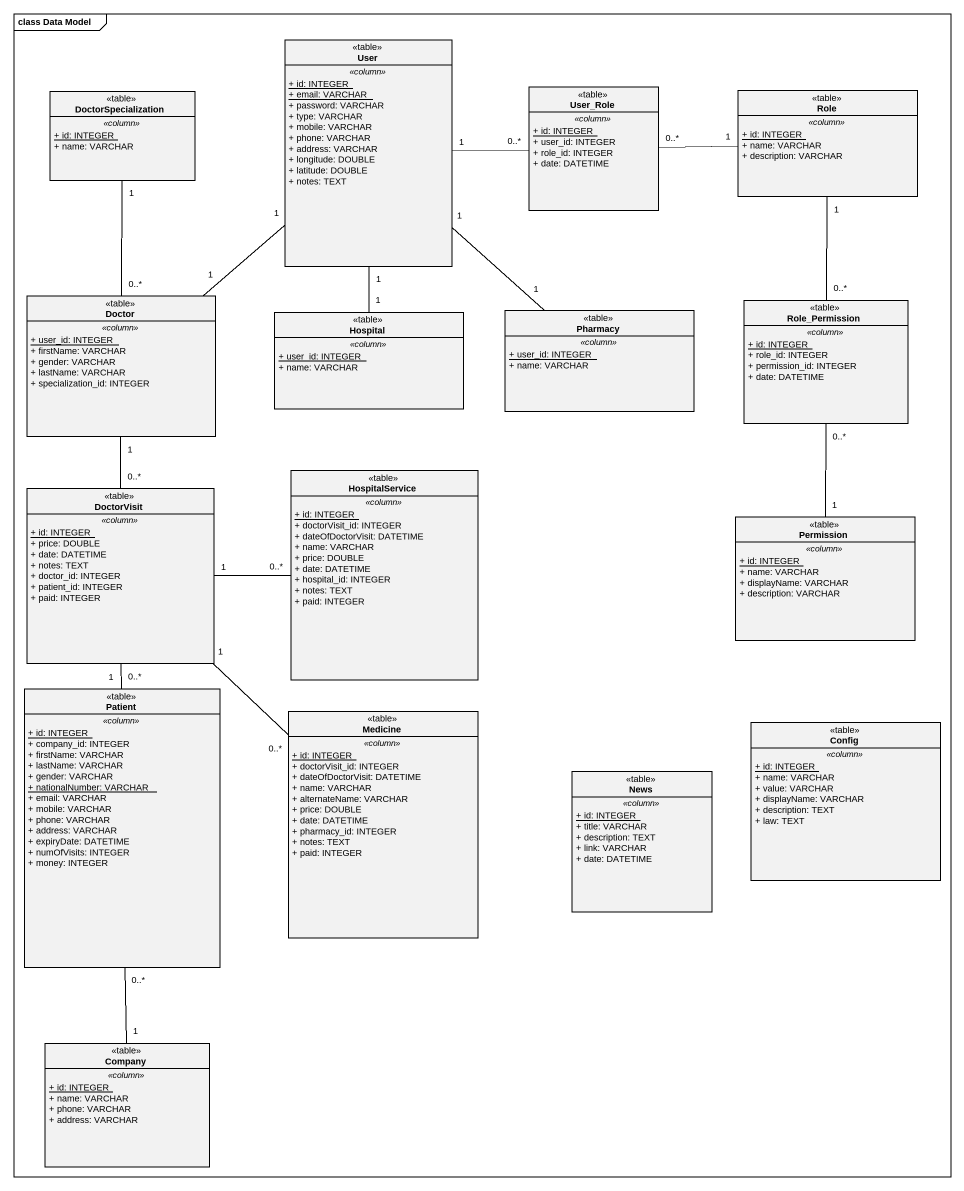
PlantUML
@startuml
mainframe class Data Model
hide circle
hide empty members
skinparam classAttributeIconSize 0
class User <<table>> {
  .. <<column>> ..
  {static} + id: INTEGER
  {static} + email: VARCHAR
  + password: VARCHAR
  + type: VARCHAR
  + mobile: VARCHAR
  + phone: VARCHAR
  + address: VARCHAR
  + longitude: DOUBLE
  + latitude: DOUBLE
  + notes: TEXT
}
class User_Role <<table>> {
  .. <<column>> ..
  {static} + id: INTEGER
  + user_id: INTEGER
  + role_id: INTEGER
  + date: DATETIME
}
class Role <<table>> {
  .. <<column>> ..
  {static} + id: INTEGER
  + name: VARCHAR
  + description: VARCHAR
}
class DoctorSpecialization <<table>> {
  .. <<column>> ..
  {static} + id: INTEGER
  + name: VARCHAR
}
class Doctor <<table>> {
  .. <<column>> ..
  {static} + user_id: INTEGER
  + firstName: VARCHAR
  + gender: VARCHAR
  + lastName: VARCHAR
  + specialization_id: INTEGER
}
class Hospital <<table>> {
  .. <<column>> ..
  {static} + user_id: INTEGER
  + name: VARCHAR
}
class Pharmacy <<table>> {
  .. <<column>> ..
  {static} + user_id: INTEGER
  + name: VARCHAR
}
class Role_Permission <<table>> {
  .. <<column>> ..
  {static} + id: INTEGER
  + role_id: INTEGER
  + permission_id: INTEGER
  + date: DATETIME
}
class HospitalService <<table>> {
  .. <<column>> ..
  {static} + id: INTEGER
  + doctorVisit_id: INTEGER
  + dateOfDoctorVisit: DATETIME
  + name: VARCHAR
  + price: DOUBLE
  + date: DATETIME
  + hospital_id: INTEGER
  + notes: TEXT
  + paid: INTEGER
}
class DoctorVisit <<table>> {
  .. <<column>> ..
  {static} + id: INTEGER
  + price: DOUBLE
  + date: DATETIME
  + notes: TEXT
  + doctor_id: INTEGER
  + patient_id: INTEGER
  + paid: INTEGER
}
class Permission <<table>> {
  .. <<column>> ..
  {static} + id: INTEGER
  + name: VARCHAR
  + displayName: VARCHAR
  + description: VARCHAR
}
class Patient <<table>> {
  .. <<column>> ..
  {static} + id: INTEGER
  + company_id: INTEGER
  + firstName: VARCHAR
  + lastName: VARCHAR
  + gender: VARCHAR
  {static} + nationalNumber: VARCHAR
  + email: VARCHAR
  + mobile: VARCHAR
  + phone: VARCHAR
  + address: VARCHAR
  + expiryDate: DATETIME
  + numOfVisits: INTEGER
  + money: INTEGER
}
class Medicine <<table>> {
  .. <<column>> ..
  {static} + id: INTEGER
  + doctorVisit_id: INTEGER
  + dateOfDoctorVisit: DATETIME
  + name: VARCHAR
  + alternateName: VARCHAR
  + price: DOUBLE
  + date: DATETIME
  + pharmacy_id: INTEGER
  + notes: TEXT
  + paid: INTEGER
}
class Config <<table>> {
  .. <<column>> ..
  {static} + id: INTEGER
  + name: VARCHAR
  + value: VARCHAR
  + displayName: VARCHAR
  + description: TEXT
  + law: TEXT
}
class News <<table>> {
  .. <<column>> ..
  {static} + id: INTEGER
  + title: VARCHAR
  + description: TEXT
  + link: VARCHAR
  + date: DATETIME
}
class Company <<table>> {
  .. <<column>> ..
  {static} + id: INTEGER
  + name: VARCHAR
  + phone: VARCHAR
  + address: VARCHAR
}
User_Role "0..*" -left- "1" User
User_Role "0..*" -right- "1" Role
Doctor "1" -up- "1" User
Doctor "0..*" -up- "1" DoctorSpecialization
Hospital "1" -up- "1" User
Pharmacy "1" -up- "1" User
Role_Permission "0..*" -up- "1" Role
Role_Permission "0..*" -- "1" Permission
HospitalService "0..*" -left- "1" DoctorVisit
DoctorVisit "0..*" -up- "1" Doctor
DoctorVisit "0..*" -- "1" Patient
Patient "0..*" -- "1" Company
Medicine "0..*" -up- "1" DoctorVisit
@enduml
